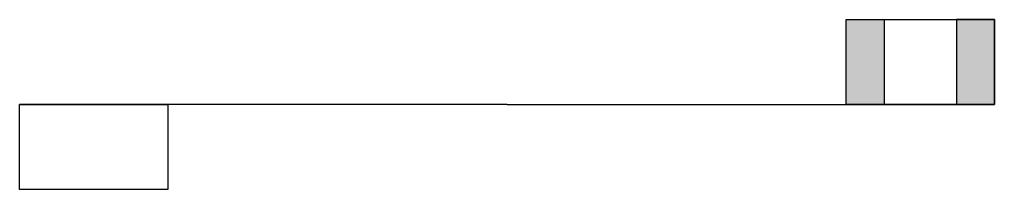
# Model space of a CAD drawing. Header units: metres. Extents: x 0 to 23, y -2 to 2.
import ezdxf

# ---------------------------------------------------------------- set-up
doc = ezdxf.new("R2010")
doc.units = ezdxf.units.M

# ---------------------------------------------------------------- blocks, each defined once
blk = doc.blocks.new('Chevauchement Appareil tendeur')
h = blk.add_hatch(color=256)
h.paths.add_polyline_path([(8, 0), (8.896, 0), (8.896, 2), (8, 2)])
h.paths.add_polyline_path([(10.604, 0), (11.5, 0), (11.5, 2), (10.604, 2)])
for q in [(-11.5, 0), (11.5, 0)]:
    blk.add_line((0, 0), q)
for points in [[(11.5, 2), (11.5, 0), (8, 0), (8, 2)], [(8, 2), (8.896, 2), (8.896, 0), (8, 0)], [(11.5, 2), (10.604, 2), (10.604, 0), (11.5, 0)], [(-11.5, -2), (-11.5, 0), (-8, 0), (-8, -2)]]:
    blk.add_lwpolyline(points, close=True)

msp = doc.modelspace()

# ---------------------------------------------------------------- block references
msp.add_blockref('Chevauchement Appareil tendeur', (11.5, 0))

doc.saveas('drawing.dxf')
